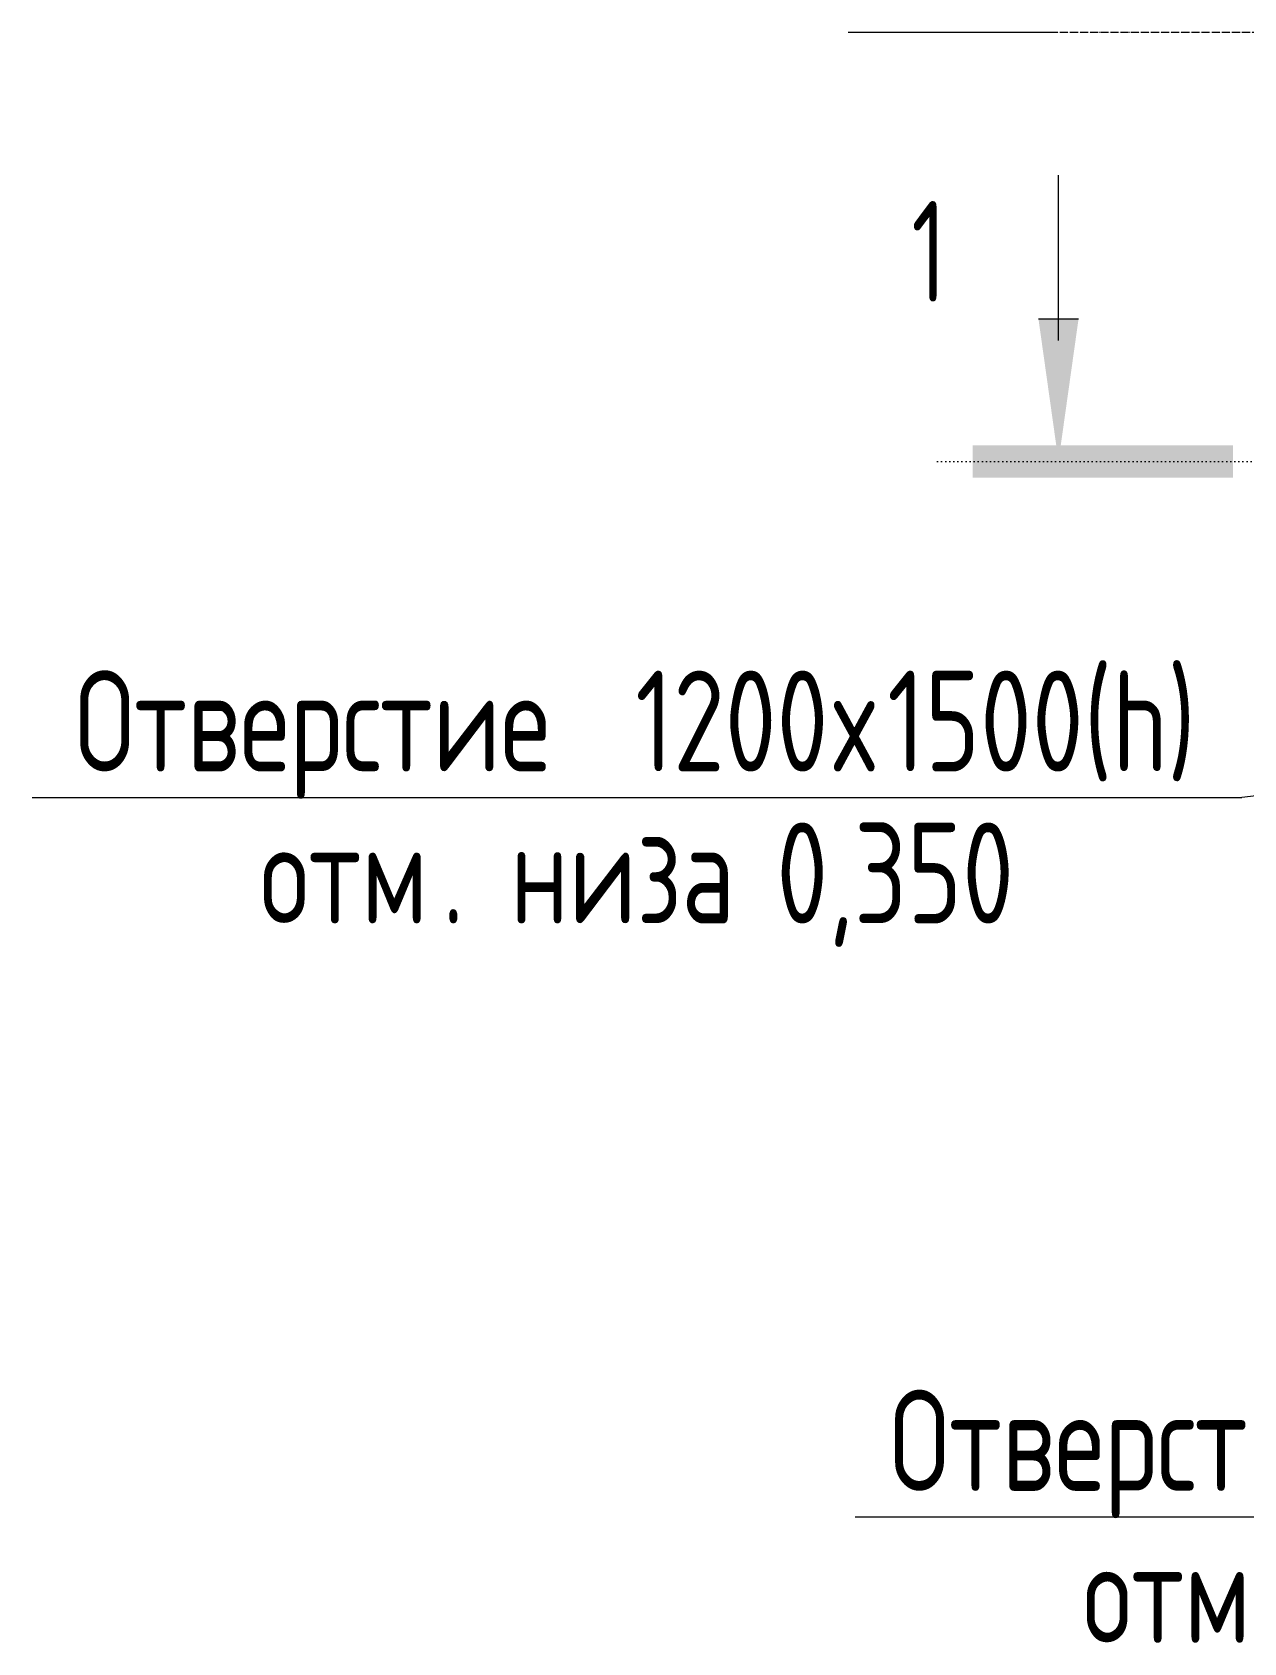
# Model space of a CAD drawing. Header units: millimetres. Extents: x -42469 to 17648, y -5898 to 81170.
# Drawn here: x -42469 to -39464, y 75191 to 79185 of the extents above; entities that cross this region are included whole.
import ezdxf

# ---------------------------------------------------------------- set-up
doc = ezdxf.new("R2010")
doc.units = ezdxf.units.MM
doc.linetypes.add('02 Штрихпунктирная _20 мм_', pattern=[25, 20, -2.5, 0, -2.5])
doc.linetypes.add('04 Пунктир 10мм', pattern=[10, 0, -10])
for name, color, linetype, lineweight in [('AA_Razrez', 7, 'Continuous', 9), ('AA_Vinoska', 7, 'Continuous', 9), ('Оси', 7, 'Continuous', 9)]:
    doc.layers.add(name, color=color, linetype=linetype, lineweight=lineweight)
doc.styles.add('ISOCPEUR_2', font='isocpeur.ttf', dxfattribs={"width": 0.75, "height": 250})
doc.styles.add('ISOCPEUR_3', font='isocpeur.ttf', dxfattribs={"width": 0.7, "height": 250})

# ---------------------------------------------------------------- blocks, each defined once
blk = doc.blocks.new('042_М_Отверстия - Позиция и размер-2808408-Схема расположения форшахты в_о 14_1-К1')
at = {"layer": 'AA_Vinoska'}
blk.add_line((-15, 0), (15, 0), dxfattribs=at)
blk = doc.blocks.new('Разрез - Номер узла_ сзади-394133-Схема расположения форшахты в_о 14_1-К1')
at = {"layer": 'AA_Razrez'}
for points in [[(7.329, 0.404), (7.329, -0.394), (0.873, -0.394), (0.873, 0.404)], [(3.497, -3.533), (2.503, -3.533), (3, 0)]]:
    blk.add_hatch(color=256, dxfattribs=at).paths.add_polyline_path(points)
for p, q in [((3, -3), (3, -7.096)), ((2.503, -3.533), (3.497, -3.533))]:
    blk.add_line(p, q, dxfattribs=at)

msp = doc.modelspace()

# ---------------------------------------------------------------- linework, layer by layer
at = {"layer": 'AA_Razrez', "linetype": '04 Пунктир 10мм'}
msp.add_line((-40223.8544, 78120.8608), (-30558.8721, 78120.8608), dxfattribs=at)
at = {"layer": 'AA_Vinoska'}
msp.add_line((-36944.0161, 77581.0544), (-39469.2637, 77287.5933), dxfattribs=at)
at = {"layer": 'Оси'}
msp.add_line((-40445.5904, 79184.9563), (-39945.5904, 79184.9563), dxfattribs=at)
at = {"layer": 'Оси', "linetype": '02 Штрихпунктирная _20 мм_'}
msp.add_line((-39945.5904, 79184.9563), (-32485.5087, 79184.9563), dxfattribs=at)

# ---------------------------------------------------------------- block references
at = {"layer": 'AA_Razrez', "extrusion": (0, 0, -1), "xscale": 99.99999999999993, "yscale": 99.99999999999993, "zscale": 99.99999999999993, "rotation": 180}
msp.add_blockref('Разрез - Номер узла_ сзади-394133-Схема расположения форшахты в_о 14_1-К1', (40223.8544, 78120.8608), dxfattribs=at)
at = {"layer": 'AA_Vinoska', "xscale": 99.99999999999993, "yscale": 99.99999999999993, "zscale": 99.99999999999993}
for p in [(-40969.2637, 77287.5933), (-38928.4665, 75503.8204)]:
    msp.add_blockref('042_М_Отверстия - Позиция и размер-2808408-Схема расположения форшахты в_о 14_1-К1', p, dxfattribs=at)

# ---------------------------------------------------------------- texts
at = {"layer": 'AA_Razrez', "insert": (-40288.8969, 78766.3778), "char_height": 250, "width": 106.624437, "attachment_point": 1, "style": 'ISOCPEUR_3'}
msp.add_mtext('\\fISOCPEUR|b0|i0|c204|p34|;\\W.7;1', dxfattribs=at)
at = {"layer": 'AA_Vinoska', "char_height": 250, "attachment_point": 1, "style": 'ISOCPEUR_2'}
for s, insert, width in [('Отверстие', (-42362.8471, 77601.9567), 1539.24), (' 1200', (-41092.8471, 77601.9567), 739.556719), ('1500(h)', (-40348.7065, 77601.9567), 943.987031), ('\\fISOCPEUR|b0|i0|c204|p34|;\\W.75;х', (-40482.6518, 77601.9567), 162.341719), (' 0,350', (-40742.9877, 77225.2208), 865.8225), ('низа', (-41283.7299, 77225.2208), 655.379531), ('отм', (-41903.8471, 77225.2208), 547.151719), ('. ', (-41452.4018, 77225.2208), 204.430312), ('Отверстие', (-40341.9249, 75818.1838), 1539.24), ('отм', (-39863.0499, 75441.4479), 547.151719)]:
    msp.add_mtext(s, dxfattribs=dict(at, insert=insert, width=width))

doc.saveas('drawing.dxf')
